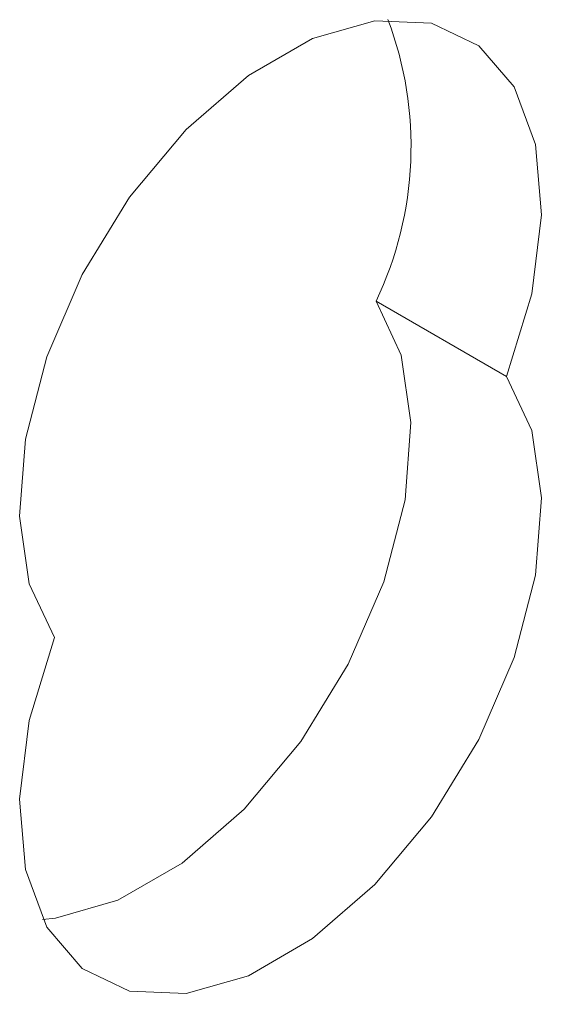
# Model space of a CAD drawing. Extents: x -976302 to -776254, y 5665 to 231437.
# Drawn here: x -786660.1 to -786617.4, y 80525 to 80604.7 of the extents above; entities that cross this region are included whole.
import ezdxf

# ---------------------------------------------------------------- set-up
doc = ezdxf.new("R2010")
doc.units = 0
doc.header["$LTSCALE"] = 1000
doc.header["$MEASUREMENT"] = 0

msp = doc.modelspace()

# ---------------------------------------------------------------- linework, layer by layer
at = {"linetype": 'Continuous', "lineweight": 15}
msp.add_line((-786630.968, 80581.625), (-786620.294, 80575.462), dxfattribs=at)
msp.add_line((-786630.968, 80581.625), (-786620.294, 80575.462), dxfattribs=at)
at = {"linetype": 'Continuous', "lineweight": 15, "flags": 128}
for points in [[(-786657.273, 80554.115), (-786659.318, 80558.514), (-786660.123, 80564.037), (-786659.639, 80570.35), (-786657.895, 80577.072), (-786654.996, 80583.796), (-786651.119, 80590.117), (-786646.496, 80595.652), (-786641.407, 80600.068), (-786636.159, 80603.097), (-786631.071, 80604.557), (-786626.448, 80604.359), (-786622.57, 80602.516), (-786619.671, 80599.138), (-786617.927, 80594.429), (-786617.443, 80588.675), (-786618.248, 80582.223), (-786620.294, 80575.462)], [(-786657.273, 80554.115), (-786659.318, 80558.514), (-786660.123, 80564.037), (-786659.639, 80570.35), (-786657.895, 80577.072), (-786654.996, 80583.796), (-786651.119, 80590.117), (-786646.496, 80595.652), (-786641.407, 80600.068), (-786636.159, 80603.097), (-786631.071, 80604.557), (-786626.448, 80604.359), (-786622.57, 80602.516), (-786619.671, 80599.138), (-786617.927, 80594.429), (-786617.443, 80588.675), (-786618.248, 80582.223), (-786620.294, 80575.462)], [(-786630.968, 80581.625), (-786628.923, 80577.225), (-786628.118, 80571.702), (-786628.602, 80565.389), (-786630.346, 80558.667), (-786633.245, 80551.943), (-786637.123, 80545.622), (-786641.746, 80540.087), (-786646.834, 80535.671), (-786652.082, 80532.642), (-786657.171, 80531.182), (-786658.241, 80531.082)], [(-786630.968, 80581.625), (-786628.923, 80577.225), (-786628.118, 80571.702), (-786628.602, 80565.389), (-786630.346, 80558.667), (-786633.245, 80551.943), (-786637.123, 80545.622), (-786641.746, 80540.087), (-786646.834, 80535.671), (-786652.082, 80532.642), (-786657.171, 80531.182), (-786658.241, 80531.082)], [(-786620.294, 80575.462), (-786618.248, 80571.063), (-786617.443, 80565.54), (-786617.927, 80559.227), (-786619.671, 80552.505), (-786622.57, 80545.781), (-786626.448, 80539.46), (-786631.071, 80533.924), (-786636.159, 80529.509), (-786641.407, 80526.479), (-786646.496, 80525.02), (-786651.119, 80525.218), (-786654.996, 80527.061), (-786657.895, 80530.439), (-786659.639, 80535.147), (-786660.123, 80540.901), (-786659.318, 80547.354), (-786657.273, 80554.115)], [(-786620.294, 80575.462), (-786618.248, 80571.063), (-786617.443, 80565.54), (-786617.927, 80559.227), (-786619.671, 80552.505), (-786622.57, 80545.781), (-786626.448, 80539.46), (-786631.071, 80533.924), (-786636.159, 80529.509), (-786641.407, 80526.479), (-786646.496, 80525.02), (-786651.119, 80525.218), (-786654.996, 80527.061), (-786657.895, 80530.439), (-786659.639, 80535.147), (-786660.123, 80540.901), (-786659.318, 80547.354), (-786657.273, 80554.115)]]:
    msp.add_lwpolyline(points, dxfattribs=at)
at = {"linetype": 'Continuous', "lineweight": 15}
msp.add_arc((-786657.563, 80594.28), 29.452, 334.55307, 20.6309, dxfattribs=at)
msp.add_arc((-786657.563, 80594.28), 29.452, 334.55307, 20.6309, dxfattribs=at)

doc.saveas('drawing.dxf')
